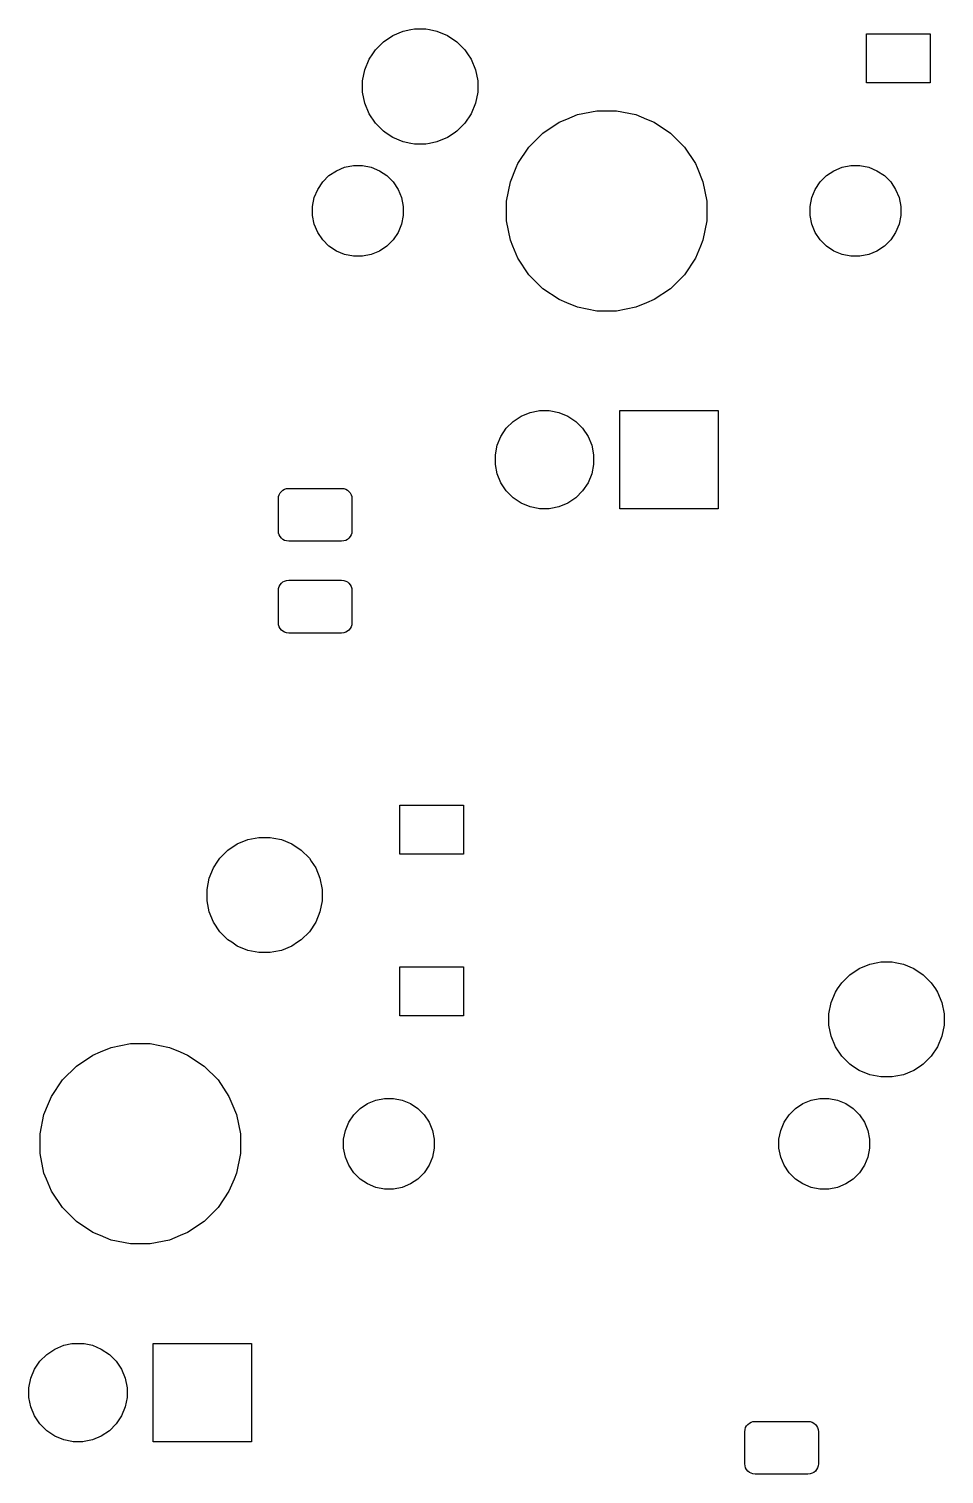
# Model space of a CAD drawing. Extents: x -9 to 373, y -109 to 9.
# Drawn here: x 183.46 to 202.15, y -49.61 to -20.1 of the extents above; entities that cross this region are included whole.
import ezdxf

# ---------------------------------------------------------------- set-up
doc = ezdxf.new("R2010")
doc.units = 0
doc.layers.add('BLACK', color=7, linetype='CONTINUOUS')

msp = doc.modelspace()

# ---------------------------------------------------------------- linework, layer by layer
at = {"layer": 'BLACK', "linetype": 'CONTINUOUS'}
for p, q in [((190.539, -20.5228), (190.703, -20.359)), ((190.703, -20.359), (190.895, -20.2303)), ((190.895, -20.2303), (191.109, -20.1417)), ((190.895, -20.2303), (190.895, -20.2303)), ((191.109, -20.1417), (191.261, -20.1116)), ((191.261, -20.1116), (191.337, -20.0965)), ((191.337, -20.0965), (191.568, -20.0965)), ((191.568, -20.0965), (191.644, -20.1116)), ((191.644, -20.1116), (191.796, -20.1417)), ((191.796, -20.1417), (192.01, -20.2303)), ((192.01, -20.2303), (192.01, -20.2303)), ((192.01, -20.2303), (192.202, -20.359)), ((192.202, -20.359), (192.366, -20.5228)), ((200.565, -21.201), (200.565, -20.199)), ((200.565, -20.199), (201.867, -20.199)), ((201.867, -20.199), (201.867, -21.201)), ((190.41, -20.7155), (190.485, -20.6043)), ((190.485, -20.6043), (190.539, -20.5228)), ((192.366, -20.5228), (192.42, -20.6043)), ((192.42, -20.6043), (192.495, -20.7155)), ((190.276, -21.1567), (190.322, -20.9295)), ((190.322, -20.9295), (190.41, -20.7155)), ((192.495, -20.7155), (192.583, -20.9295)), ((192.583, -20.9295), (192.629, -21.1567)), ((190.276, -21.3883), (190.276, -21.1567)), ((192.629, -21.1567), (192.629, -21.3883)), ((201.867, -21.201), (200.565, -21.201)), ((190.322, -21.6155), (190.276, -21.3883)), ((192.629, -21.3883), (192.583, -21.6155)), ((190.41, -21.8295), (190.322, -21.6155)), ((190.539, -22.0222), (190.41, -21.8295)), ((190.41, -21.8295), (190.41, -21.8295)), ((192.495, -21.8295), (192.366, -22.0222)), ((192.583, -21.6155), (192.495, -21.8295)), ((192.495, -21.8295), (192.495, -21.8295)), ((194.666, -21.8462), (195.061, -21.7676)), ((195.061, -21.7676), (195.464, -21.7676)), ((195.464, -21.7676), (195.859, -21.8462)), ((190.703, -22.186), (190.539, -22.0222)), ((192.366, -22.0222), (192.202, -22.186)), ((193.959, -22.2241), (194.294, -22.0003)), ((194.294, -22.0003), (194.448, -21.9365)), ((194.448, -21.9365), (194.666, -21.8462)), ((195.859, -21.8462), (196.077, -21.9365)), ((196.077, -21.9365), (196.231, -22.0003)), ((196.231, -22.0003), (196.566, -22.2241)), ((190.76, -22.2241), (190.703, -22.186)), ((190.895, -22.3147), (190.76, -22.2241)), ((191.109, -22.4033), (190.895, -22.3147)), ((191.261, -22.4334), (191.109, -22.4033)), ((191.796, -22.4033), (191.644, -22.4334)), ((192.01, -22.3147), (191.796, -22.4033)), ((192.145, -22.2241), (192.01, -22.3147)), ((192.202, -22.186), (192.145, -22.2241)), ((193.674, -22.509), (193.959, -22.2241)), ((196.566, -22.2241), (196.851, -22.509)), ((191.337, -22.4485), (191.261, -22.4334)), ((191.568, -22.4485), (191.337, -22.4485)), ((191.644, -22.4334), (191.568, -22.4485)), ((193.45, -22.8439), (193.674, -22.509)), ((196.851, -22.509), (197.075, -22.8439)), ((189.592, -23.0932), (189.744, -22.9919)), ((189.744, -22.9919), (189.912, -22.9221)), ((189.912, -22.9221), (190.091, -22.8865)), ((190.091, -22.8865), (190.274, -22.8865)), ((190.274, -22.8865), (190.453, -22.9221)), ((190.453, -22.9221), (190.621, -22.9919)), ((190.621, -22.9919), (190.773, -23.0932)), ((193.296, -23.216), (193.415, -22.929)), ((193.415, -22.929), (193.45, -22.8439)), ((197.075, -22.8439), (197.11, -22.929)), ((197.11, -22.929), (197.229, -23.216)), ((199.752, -23.0932), (199.904, -22.9919)), ((199.904, -22.9919), (200.072, -22.9221)), ((200.072, -22.9221), (200.251, -22.8865)), ((200.251, -22.8865), (200.434, -22.8865)), ((200.434, -22.8865), (200.613, -22.9221)), ((200.613, -22.9221), (200.781, -22.9919)), ((200.781, -22.9919), (200.933, -23.0932)), ((189.362, -23.3739), (189.463, -23.2222)), ((189.463, -23.2222), (189.592, -23.0932)), ((190.773, -23.0932), (190.902, -23.2222)), ((190.902, -23.2222), (191.003, -23.3739)), ((193.218, -23.6111), (193.296, -23.216)), ((197.229, -23.216), (197.307, -23.6111)), ((199.522, -23.3739), (199.623, -23.2222)), ((199.623, -23.2222), (199.752, -23.0932)), ((200.933, -23.0932), (201.062, -23.2222)), ((201.062, -23.2222), (201.163, -23.3739)), ((189.256, -23.7213), (189.292, -23.5424)), ((189.292, -23.5424), (189.362, -23.3739)), ((191.003, -23.3739), (191.073, -23.5424)), ((191.073, -23.5424), (191.108, -23.7213)), ((199.416, -23.7213), (199.452, -23.5424)), ((199.452, -23.5424), (199.522, -23.3739)), ((201.163, -23.3739), (201.233, -23.5424)), ((201.233, -23.5424), (201.268, -23.7213)), ((189.256, -23.9037), (189.256, -23.7213)), ((189.292, -24.0826), (189.256, -23.9037)), ((191.108, -23.9037), (191.073, -24.0826)), ((191.108, -23.7213), (191.108, -23.9037)), ((193.218, -24.0139), (193.218, -23.6111)), ((197.307, -23.6111), (197.307, -24.0139)), ((199.416, -23.9037), (199.416, -23.7213)), ((199.452, -24.0826), (199.416, -23.9037)), ((201.268, -23.9037), (201.233, -24.0826)), ((201.268, -23.7213), (201.268, -23.9037)), ((189.362, -24.2511), (189.292, -24.0826)), ((191.073, -24.0826), (191.003, -24.2511)), ((193.296, -24.409), (193.218, -24.0139)), ((197.307, -24.0139), (197.229, -24.409)), ((199.522, -24.2511), (199.452, -24.0826)), ((201.233, -24.0826), (201.163, -24.2511)), ((189.463, -24.4028), (189.362, -24.2511)), ((189.592, -24.5318), (189.463, -24.4028)), ((190.902, -24.4028), (190.773, -24.5318)), ((191.003, -24.2511), (190.902, -24.4028)), ((193.347, -24.5318), (193.296, -24.409)), ((197.229, -24.409), (197.178, -24.5318)), ((199.623, -24.4028), (199.522, -24.2511)), ((199.752, -24.5318), (199.623, -24.4028)), ((201.062, -24.4028), (200.933, -24.5318)), ((201.163, -24.2511), (201.062, -24.4028)), ((189.744, -24.6331), (189.592, -24.5318)), ((189.912, -24.7029), (189.744, -24.6331)), ((190.091, -24.7385), (189.912, -24.7029)), ((190.274, -24.7385), (190.091, -24.7385)), ((190.453, -24.7029), (190.274, -24.7385)), ((190.621, -24.6331), (190.453, -24.7029)), ((190.773, -24.5318), (190.621, -24.6331)), ((193.45, -24.7811), (193.347, -24.5318)), ((193.674, -25.116), (193.45, -24.7811)), ((197.075, -24.7811), (196.851, -25.116)), ((197.178, -24.5318), (197.075, -24.7811)), ((199.904, -24.6331), (199.752, -24.5318)), ((200.072, -24.7029), (199.904, -24.6331)), ((200.251, -24.7385), (200.072, -24.7029)), ((200.434, -24.7385), (200.251, -24.7385)), ((200.613, -24.7029), (200.434, -24.7385)), ((200.781, -24.6331), (200.613, -24.7029)), ((200.933, -24.5318), (200.781, -24.6331)), ((193.959, -25.4009), (193.674, -25.116)), ((196.851, -25.116), (196.566, -25.4009)), ((194.294, -25.6247), (193.959, -25.4009)), ((194.448, -25.6885), (194.294, -25.6247)), ((196.231, -25.6247), (196.077, -25.6885)), ((196.566, -25.4009), (196.231, -25.6247)), ((194.666, -25.7788), (194.448, -25.6885)), ((195.061, -25.8574), (194.666, -25.7788)), ((195.464, -25.8574), (195.061, -25.8574)), ((195.859, -25.7788), (195.464, -25.8574)), ((196.077, -25.6885), (195.859, -25.7788)), ((193.353, -28.113), (193.517, -28.0032)), ((193.517, -28.0032), (193.7, -27.9276)), ((193.7, -27.9276), (193.866, -27.8945)), ((193.866, -27.8945), (193.894, -27.889)), ((193.894, -27.889), (194.091, -27.889)), ((194.091, -27.889), (194.119, -27.8945)), ((194.119, -27.8945), (194.285, -27.9276)), ((194.285, -27.9276), (194.468, -28.0032)), ((194.468, -28.0032), (194.632, -28.113)), ((195.529, -29.896), (195.529, -27.889)), ((195.529, -27.889), (197.536, -27.889)), ((197.536, -27.889), (197.536, -29.896)), ((193.103, -28.4172), (193.213, -28.2528)), ((193.213, -28.2528), (193.353, -28.113)), ((194.632, -28.113), (194.772, -28.2528)), ((194.772, -28.2528), (194.882, -28.4172)), ((192.989, -28.7937), (193.028, -28.5998)), ((193.028, -28.5998), (193.103, -28.4172)), ((194.882, -28.4172), (194.957, -28.5998)), ((194.957, -28.5998), (194.996, -28.7937)), ((192.989, -28.9913), (192.989, -28.7937)), ((194.996, -28.7937), (194.996, -28.9913)), ((193.028, -29.1852), (192.989, -28.9913)), ((193.103, -29.3678), (193.028, -29.1852)), ((194.957, -29.1852), (194.882, -29.3678)), ((194.996, -28.9913), (194.957, -29.1852)), ((188.651, -29.5156), (188.686, -29.4965)), ((188.686, -29.4965), (188.725, -29.4848)), ((188.725, -29.4848), (188.771, -29.4802)), ((188.771, -29.4802), (189.847, -29.4802)), ((189.847, -29.4802), (189.894, -29.4848)), ((189.894, -29.4848), (189.933, -29.4965)), ((189.933, -29.4965), (189.968, -29.5156)), ((193.213, -29.5322), (193.103, -29.3678)), ((194.882, -29.3678), (194.772, -29.5322)), ((188.558, -29.6931), (188.563, -29.6468)), ((188.558, -30.3444), (188.558, -29.6931)), ((188.563, -29.6468), (188.575, -29.6081)), ((188.575, -29.6081), (188.594, -29.5725)), ((188.594, -29.5725), (188.619, -29.5412)), ((188.619, -29.5412), (188.651, -29.5156)), ((189.968, -29.5156), (189.999, -29.5412)), ((189.999, -29.5412), (190.025, -29.5725)), ((190.025, -29.5725), (190.044, -29.6081)), ((190.044, -29.6081), (190.056, -29.6468)), ((190.056, -29.6468), (190.06, -29.6931)), ((190.06, -29.6931), (190.06, -30.3444)), ((193.353, -29.672), (193.213, -29.5322)), ((193.517, -29.7818), (193.353, -29.672)), ((193.7, -29.8574), (193.517, -29.7818)), ((194.468, -29.7818), (194.285, -29.8574)), ((194.632, -29.672), (194.468, -29.7818)), ((194.772, -29.5322), (194.632, -29.672)), ((193.866, -29.8905), (193.7, -29.8574)), ((193.894, -29.896), (193.866, -29.8905)), ((194.091, -29.896), (193.894, -29.896)), ((194.119, -29.8905), (194.091, -29.896)), ((194.285, -29.8574), (194.119, -29.8905)), ((197.536, -29.896), (195.529, -29.896)), ((188.563, -30.3907), (188.558, -30.3444)), ((188.575, -30.4294), (188.563, -30.3907)), ((190.056, -30.3907), (190.044, -30.4294)), ((190.06, -30.3444), (190.056, -30.3907)), ((188.594, -30.465), (188.575, -30.4294)), ((188.619, -30.4963), (188.594, -30.465)), ((188.651, -30.5219), (188.619, -30.4963)), ((188.686, -30.541), (188.651, -30.5219)), ((188.725, -30.5527), (188.686, -30.541)), ((188.771, -30.5572), (188.725, -30.5527)), ((189.847, -30.5572), (188.771, -30.5572)), ((189.894, -30.5527), (189.847, -30.5572)), ((189.933, -30.541), (189.894, -30.5527)), ((189.968, -30.5219), (189.933, -30.541)), ((189.999, -30.4963), (189.968, -30.5219)), ((190.025, -30.465), (189.999, -30.4963)), ((190.044, -30.4294), (190.025, -30.465)), ((188.558, -31.5681), (188.563, -31.5218)), ((188.558, -32.2194), (188.558, -31.5681)), ((188.563, -31.5218), (188.575, -31.4831)), ((188.575, -31.4831), (188.594, -31.4475)), ((188.594, -31.4475), (188.619, -31.4162)), ((188.619, -31.4162), (188.651, -31.3906)), ((188.651, -31.3906), (188.686, -31.3715)), ((188.686, -31.3715), (188.725, -31.3598)), ((188.725, -31.3598), (188.771, -31.3552)), ((188.771, -31.3552), (189.847, -31.3552)), ((189.847, -31.3552), (189.894, -31.3598)), ((189.894, -31.3598), (189.933, -31.3715)), ((189.933, -31.3715), (189.968, -31.3906)), ((189.968, -31.3906), (189.999, -31.4162)), ((189.999, -31.4162), (190.025, -31.4475)), ((190.025, -31.4475), (190.044, -31.4831)), ((190.044, -31.4831), (190.056, -31.5218)), ((190.056, -31.5218), (190.06, -31.5681)), ((190.06, -31.5681), (190.06, -32.2194)), ((188.563, -32.2657), (188.558, -32.2194)), ((188.575, -32.3044), (188.563, -32.2657)), ((188.594, -32.34), (188.575, -32.3044)), ((188.619, -32.3713), (188.594, -32.34)), ((188.651, -32.3969), (188.619, -32.3713)), ((188.686, -32.416), (188.651, -32.3969)), ((188.725, -32.4277), (188.686, -32.416)), ((188.771, -32.4322), (188.725, -32.4277)), ((189.847, -32.4322), (188.771, -32.4322)), ((189.894, -32.4277), (189.847, -32.4322)), ((189.933, -32.416), (189.894, -32.4277)), ((189.968, -32.3969), (189.933, -32.416)), ((189.999, -32.3713), (189.968, -32.3969)), ((190.025, -32.34), (189.999, -32.3713)), ((190.044, -32.3044), (190.025, -32.34)), ((190.056, -32.2657), (190.044, -32.3044)), ((190.06, -32.2194), (190.056, -32.2657)), ((191.04, -36.951), (191.04, -35.949)), ((191.04, -35.949), (192.342, -35.949)), ((192.342, -35.949), (192.342, -36.951)), ((187.364, -37.0328), (187.528, -36.869)), ((187.528, -36.869), (187.72, -36.7403)), ((187.72, -36.7403), (187.934, -36.6517)), ((187.72, -36.7403), (187.72, -36.7403)), ((187.934, -36.6517), (188.086, -36.6216)), ((188.086, -36.6216), (188.162, -36.6065)), ((188.162, -36.6065), (188.393, -36.6065)), ((188.393, -36.6065), (188.469, -36.6216)), ((188.469, -36.6216), (188.621, -36.6517)), ((188.621, -36.6517), (188.835, -36.7403)), ((188.835, -36.7403), (188.835, -36.7403)), ((188.835, -36.7403), (189.027, -36.869)), ((189.027, -36.869), (189.191, -37.0328)), ((187.235, -37.2255), (187.325, -37.0912)), ((187.325, -37.0912), (187.364, -37.0328)), ((189.191, -37.0328), (189.23, -37.0912)), ((189.23, -37.0912), (189.32, -37.2255)), ((192.342, -36.951), (191.04, -36.951)), ((187.101, -37.6667), (187.147, -37.4395)), ((187.147, -37.4395), (187.235, -37.2255)), ((189.32, -37.2255), (189.408, -37.4395)), ((189.408, -37.4395), (189.453, -37.6667)), ((187.101, -37.8983), (187.101, -37.6667)), ((189.453, -37.6667), (189.453, -37.8983)), ((187.147, -38.1255), (187.101, -37.8983)), ((189.453, -37.8983), (189.408, -38.1255)), ((187.235, -38.3395), (187.147, -38.1255)), ((187.364, -38.5322), (187.235, -38.3395)), ((187.235, -38.3395), (187.235, -38.3395)), ((189.32, -38.3395), (189.191, -38.5322)), ((189.408, -38.1255), (189.32, -38.3395)), ((189.32, -38.3395), (189.32, -38.3395)), ((187.528, -38.696), (187.364, -38.5322)), ((189.191, -38.5322), (189.027, -38.696)), ((187.605, -38.7474), (187.528, -38.696)), ((187.72, -38.8247), (187.605, -38.7474)), ((187.934, -38.9133), (187.72, -38.8247)), ((188.086, -38.9434), (187.934, -38.9133)), ((188.162, -38.9585), (188.086, -38.9434)), ((188.469, -38.9434), (188.393, -38.9585)), ((188.621, -38.9133), (188.469, -38.9434)), ((188.835, -38.8247), (188.621, -38.9133)), ((188.95, -38.7474), (188.835, -38.8247)), ((189.027, -38.696), (188.95, -38.7474)), ((188.393, -38.9585), (188.162, -38.9585)), ((191.04, -40.251), (191.04, -39.249)), ((191.04, -39.249), (192.342, -39.249)), ((192.342, -39.249), (192.342, -40.251)), ((200.42, -39.2803), (200.634, -39.1917)), ((200.634, -39.1917), (200.801, -39.1586)), ((200.801, -39.1586), (200.862, -39.1465)), ((200.862, -39.1465), (201.093, -39.1465)), ((201.093, -39.1465), (201.154, -39.1586)), ((201.154, -39.1586), (201.321, -39.1917)), ((201.321, -39.1917), (201.535, -39.2803)), ((200.064, -39.5728), (200.228, -39.409)), ((200.228, -39.409), (200.42, -39.2803)), ((200.42, -39.2803), (200.42, -39.2803)), ((201.535, -39.2803), (201.535, -39.2803)), ((201.535, -39.2803), (201.727, -39.409)), ((201.727, -39.409), (201.891, -39.5728)), ((199.847, -39.9795), (199.935, -39.7655)), ((199.935, -39.7655), (199.978, -39.7013)), ((199.978, -39.7013), (200.064, -39.5728)), ((201.891, -39.5728), (201.977, -39.7013)), ((201.977, -39.7013), (202.02, -39.7655)), ((202.02, -39.7655), (202.108, -39.9795)), ((199.802, -40.2067), (199.847, -39.9795)), ((202.108, -39.9795), (202.153, -40.2067)), ((192.342, -40.251), (191.04, -40.251)), ((199.802, -40.4383), (199.802, -40.2067)), ((202.153, -40.2067), (202.153, -40.4383)), ((199.847, -40.6655), (199.802, -40.4383)), ((199.935, -40.8795), (199.847, -40.6655)), ((202.108, -40.6655), (202.02, -40.8795)), ((202.153, -40.4383), (202.108, -40.6655)), ((184.769, -41.0503), (184.923, -40.9865)), ((184.923, -40.9865), (185.141, -40.8962)), ((185.141, -40.8962), (185.536, -40.8176)), ((185.536, -40.8176), (185.939, -40.8176)), ((185.939, -40.8176), (186.334, -40.8962)), ((186.334, -40.8962), (186.552, -40.9865)), ((186.552, -40.9865), (186.706, -41.0503)), ((200.064, -41.0722), (199.935, -40.8795)), ((199.935, -40.8795), (199.935, -40.8795)), ((202.02, -40.8795), (201.891, -41.0722)), ((202.02, -40.8795), (202.02, -40.8795)), ((184.149, -41.559), (184.434, -41.2741)), ((184.434, -41.2741), (184.769, -41.0503)), ((186.706, -41.0503), (187.041, -41.2741)), ((187.041, -41.2741), (187.326, -41.559)), ((200.228, -41.236), (200.064, -41.0722)), ((200.285, -41.2741), (200.228, -41.236)), ((200.42, -41.3647), (200.285, -41.2741)), ((201.67, -41.2741), (201.535, -41.3647)), ((201.727, -41.236), (201.67, -41.2741)), ((201.891, -41.0722), (201.727, -41.236)), ((183.925, -41.8939), (184.149, -41.559)), ((187.326, -41.559), (187.55, -41.8939)), ((200.634, -41.4533), (200.42, -41.3647)), ((200.786, -41.4834), (200.634, -41.4533)), ((200.862, -41.4985), (200.786, -41.4834)), ((201.093, -41.4985), (200.862, -41.4985)), ((201.169, -41.4834), (201.093, -41.4985)), ((201.321, -41.4533), (201.169, -41.4834)), ((201.535, -41.3647), (201.321, -41.4533)), ((183.866, -42.0379), (183.925, -41.8939)), ((187.55, -41.8939), (187.609, -42.0379)), ((183.771, -42.266), (183.866, -42.0379)), ((187.609, -42.0379), (187.704, -42.266)), ((190.098, -42.2722), (190.227, -42.1432)), ((190.227, -42.1432), (190.379, -42.0419)), ((190.379, -42.0419), (190.547, -41.9721)), ((190.547, -41.9721), (190.726, -41.9365)), ((190.726, -41.9365), (190.909, -41.9365)), ((190.909, -41.9365), (191.088, -41.9721)), ((191.088, -41.9721), (191.256, -42.0419)), ((191.256, -42.0419), (191.408, -42.1432)), ((191.408, -42.1432), (191.537, -42.2722)), ((198.988, -42.2722), (199.117, -42.1432)), ((199.117, -42.1432), (199.269, -42.0419)), ((199.269, -42.0419), (199.437, -41.9721)), ((199.437, -41.9721), (199.616, -41.9365)), ((199.616, -41.9365), (199.799, -41.9365)), ((199.799, -41.9365), (199.978, -41.9721)), ((199.978, -41.9721), (200.146, -42.0419)), ((200.146, -42.0419), (200.298, -42.1432)), ((200.298, -42.1432), (200.427, -42.2722)), ((183.693, -42.6611), (183.771, -42.266)), ((187.704, -42.266), (187.782, -42.6611)), ((189.927, -42.5924), (189.997, -42.4239)), ((189.997, -42.4239), (190.098, -42.2722)), ((191.537, -42.2722), (191.638, -42.4239)), ((191.638, -42.4239), (191.708, -42.5924)), ((198.817, -42.5924), (198.887, -42.4239)), ((198.887, -42.4239), (198.988, -42.2722)), ((200.427, -42.2722), (200.528, -42.4239)), ((200.528, -42.4239), (200.598, -42.5924)), ((183.693, -43.0639), (183.693, -42.6611)), ((187.782, -42.6611), (187.782, -43.0639)), ((189.891, -42.7713), (189.927, -42.5924)), ((189.891, -42.9537), (189.891, -42.7713)), ((191.708, -42.5924), (191.743, -42.7713)), ((191.743, -42.7713), (191.743, -42.9537)), ((198.781, -42.7713), (198.817, -42.5924)), ((198.781, -42.9537), (198.781, -42.7713)), ((200.598, -42.5924), (200.633, -42.7713)), ((200.633, -42.7713), (200.633, -42.9537)), ((183.771, -43.459), (183.693, -43.0639)), ((187.782, -43.0639), (187.704, -43.459)), ((189.927, -43.1326), (189.891, -42.9537)), ((191.743, -42.9537), (191.708, -43.1326)), ((198.817, -43.1326), (198.781, -42.9537)), ((200.633, -42.9537), (200.598, -43.1326)), ((189.997, -43.3011), (189.927, -43.1326)), ((190.098, -43.4528), (189.997, -43.3011)), ((191.638, -43.3011), (191.537, -43.4528)), ((191.708, -43.1326), (191.638, -43.3011)), ((198.887, -43.3011), (198.817, -43.1326)), ((198.988, -43.4528), (198.887, -43.3011)), ((200.528, -43.3011), (200.427, -43.4528)), ((200.598, -43.1326), (200.528, -43.3011)), ((183.822, -43.5818), (183.771, -43.459)), ((183.925, -43.8311), (183.822, -43.5818)), ((187.653, -43.5818), (187.55, -43.8311)), ((187.704, -43.459), (187.653, -43.5818)), ((190.227, -43.5818), (190.098, -43.4528)), ((190.379, -43.6831), (190.227, -43.5818)), ((191.408, -43.5818), (191.256, -43.6831)), ((191.537, -43.4528), (191.408, -43.5818)), ((199.117, -43.5818), (198.988, -43.4528)), ((199.269, -43.6831), (199.117, -43.5818)), ((200.298, -43.5818), (200.146, -43.6831)), ((200.427, -43.4528), (200.298, -43.5818)), ((184.149, -44.166), (183.925, -43.8311)), ((187.55, -43.8311), (187.326, -44.166)), ((190.547, -43.7529), (190.379, -43.6831)), ((190.726, -43.7885), (190.547, -43.7529)), ((190.909, -43.7885), (190.726, -43.7885)), ((191.088, -43.7529), (190.909, -43.7885)), ((191.256, -43.6831), (191.088, -43.7529)), ((199.437, -43.7529), (199.269, -43.6831)), ((199.616, -43.7885), (199.437, -43.7529)), ((199.799, -43.7885), (199.616, -43.7885)), ((199.978, -43.7529), (199.799, -43.7885)), ((200.146, -43.6831), (199.978, -43.7529)), ((184.434, -44.4509), (184.149, -44.166)), ((187.326, -44.166), (187.041, -44.4509)), ((184.769, -44.6747), (184.434, -44.4509)), ((187.041, -44.4509), (186.706, -44.6747)), ((184.923, -44.7385), (184.769, -44.6747)), ((185.141, -44.8288), (184.923, -44.7385)), ((185.536, -44.9074), (185.141, -44.8288)), ((186.334, -44.8288), (185.939, -44.9074)), ((186.552, -44.7385), (186.334, -44.8288)), ((186.706, -44.6747), (186.552, -44.7385)), ((185.939, -44.9074), (185.536, -44.9074)), ((183.688, -47.3028), (183.828, -47.163)), ((183.828, -47.163), (183.992, -47.0532)), ((183.992, -47.0532), (184.175, -46.9776)), ((184.175, -46.9776), (184.344, -46.9439)), ((184.344, -46.9439), (184.369, -46.939)), ((184.369, -46.939), (184.566, -46.939)), ((184.566, -46.939), (184.591, -46.9439)), ((184.591, -46.9439), (184.76, -46.9776)), ((184.76, -46.9776), (184.943, -47.0532)), ((184.943, -47.0532), (185.107, -47.163)), ((185.107, -47.163), (185.247, -47.3028)), ((186.004, -48.946), (186.004, -46.939)), ((186.004, -46.939), (188.011, -46.939)), ((188.011, -46.939), (188.011, -48.946)), ((183.503, -47.6498), (183.578, -47.4672)), ((183.578, -47.4672), (183.688, -47.3028)), ((185.247, -47.3028), (185.357, -47.4672)), ((185.357, -47.4672), (185.432, -47.6498)), ((183.464, -47.8437), (183.503, -47.6498)), ((185.432, -47.6498), (185.471, -47.8437)), ((183.464, -48.0413), (183.464, -47.8437)), ((183.503, -48.2352), (183.464, -48.0413)), ((185.471, -48.0413), (185.432, -48.2352)), ((185.471, -47.8437), (185.471, -48.0413)), ((183.578, -48.4178), (183.503, -48.2352)), ((185.432, -48.2352), (185.357, -48.4178)), ((183.688, -48.5822), (183.578, -48.4178)), ((183.828, -48.722), (183.688, -48.5822)), ((185.247, -48.5822), (185.107, -48.722)), ((185.357, -48.4178), (185.247, -48.5822)), ((198.088, -48.6968), (198.1, -48.6581)), ((198.1, -48.6581), (198.119, -48.6225)), ((198.119, -48.6225), (198.144, -48.5912)), ((198.144, -48.5912), (198.176, -48.5656)), ((198.176, -48.5656), (198.211, -48.5465)), ((198.211, -48.5465), (198.25, -48.5348)), ((198.25, -48.5348), (198.296, -48.5302)), ((198.296, -48.5302), (199.372, -48.5302)), ((199.372, -48.5302), (199.419, -48.5348)), ((199.419, -48.5348), (199.458, -48.5465)), ((199.458, -48.5465), (199.493, -48.5656)), ((199.493, -48.5656), (199.524, -48.5912)), ((199.524, -48.5912), (199.55, -48.6225)), ((199.55, -48.6225), (199.569, -48.6581)), ((199.569, -48.6581), (199.581, -48.6968)), ((183.992, -48.8318), (183.828, -48.722)), ((184.175, -48.9074), (183.992, -48.8318)), ((184.341, -48.9405), (184.175, -48.9074)), ((184.369, -48.946), (184.341, -48.9405)), ((184.566, -48.946), (184.369, -48.946)), ((184.594, -48.9405), (184.566, -48.946)), ((184.76, -48.9074), (184.594, -48.9405)), ((184.943, -48.8318), (184.76, -48.9074)), ((185.107, -48.722), (184.943, -48.8318)), ((188.011, -48.946), (186.004, -48.946)), ((198.083, -48.7431), (198.088, -48.6968)), ((198.083, -49.3944), (198.083, -48.7431)), ((199.581, -48.6968), (199.585, -48.7431)), ((199.585, -48.7431), (199.585, -49.3944)), ((198.088, -49.4407), (198.083, -49.3944)), ((198.1, -49.4794), (198.088, -49.4407)), ((198.119, -49.515), (198.1, -49.4794)), ((198.144, -49.5463), (198.119, -49.515)), ((198.176, -49.5719), (198.144, -49.5463)), ((198.211, -49.591), (198.176, -49.5719)), ((199.493, -49.5719), (199.458, -49.591)), ((199.524, -49.5463), (199.493, -49.5719)), ((199.55, -49.515), (199.524, -49.5463)), ((199.569, -49.4794), (199.55, -49.515)), ((199.581, -49.4407), (199.569, -49.4794)), ((199.585, -49.3944), (199.581, -49.4407)), ((198.25, -49.6027), (198.211, -49.591)), ((198.296, -49.6073), (198.25, -49.6027)), ((199.372, -49.6073), (198.296, -49.6073)), ((199.419, -49.6027), (199.372, -49.6073)), ((199.458, -49.591), (199.419, -49.6027))]:
    msp.add_line(p, q, dxfattribs=at)

doc.saveas('drawing.dxf')
